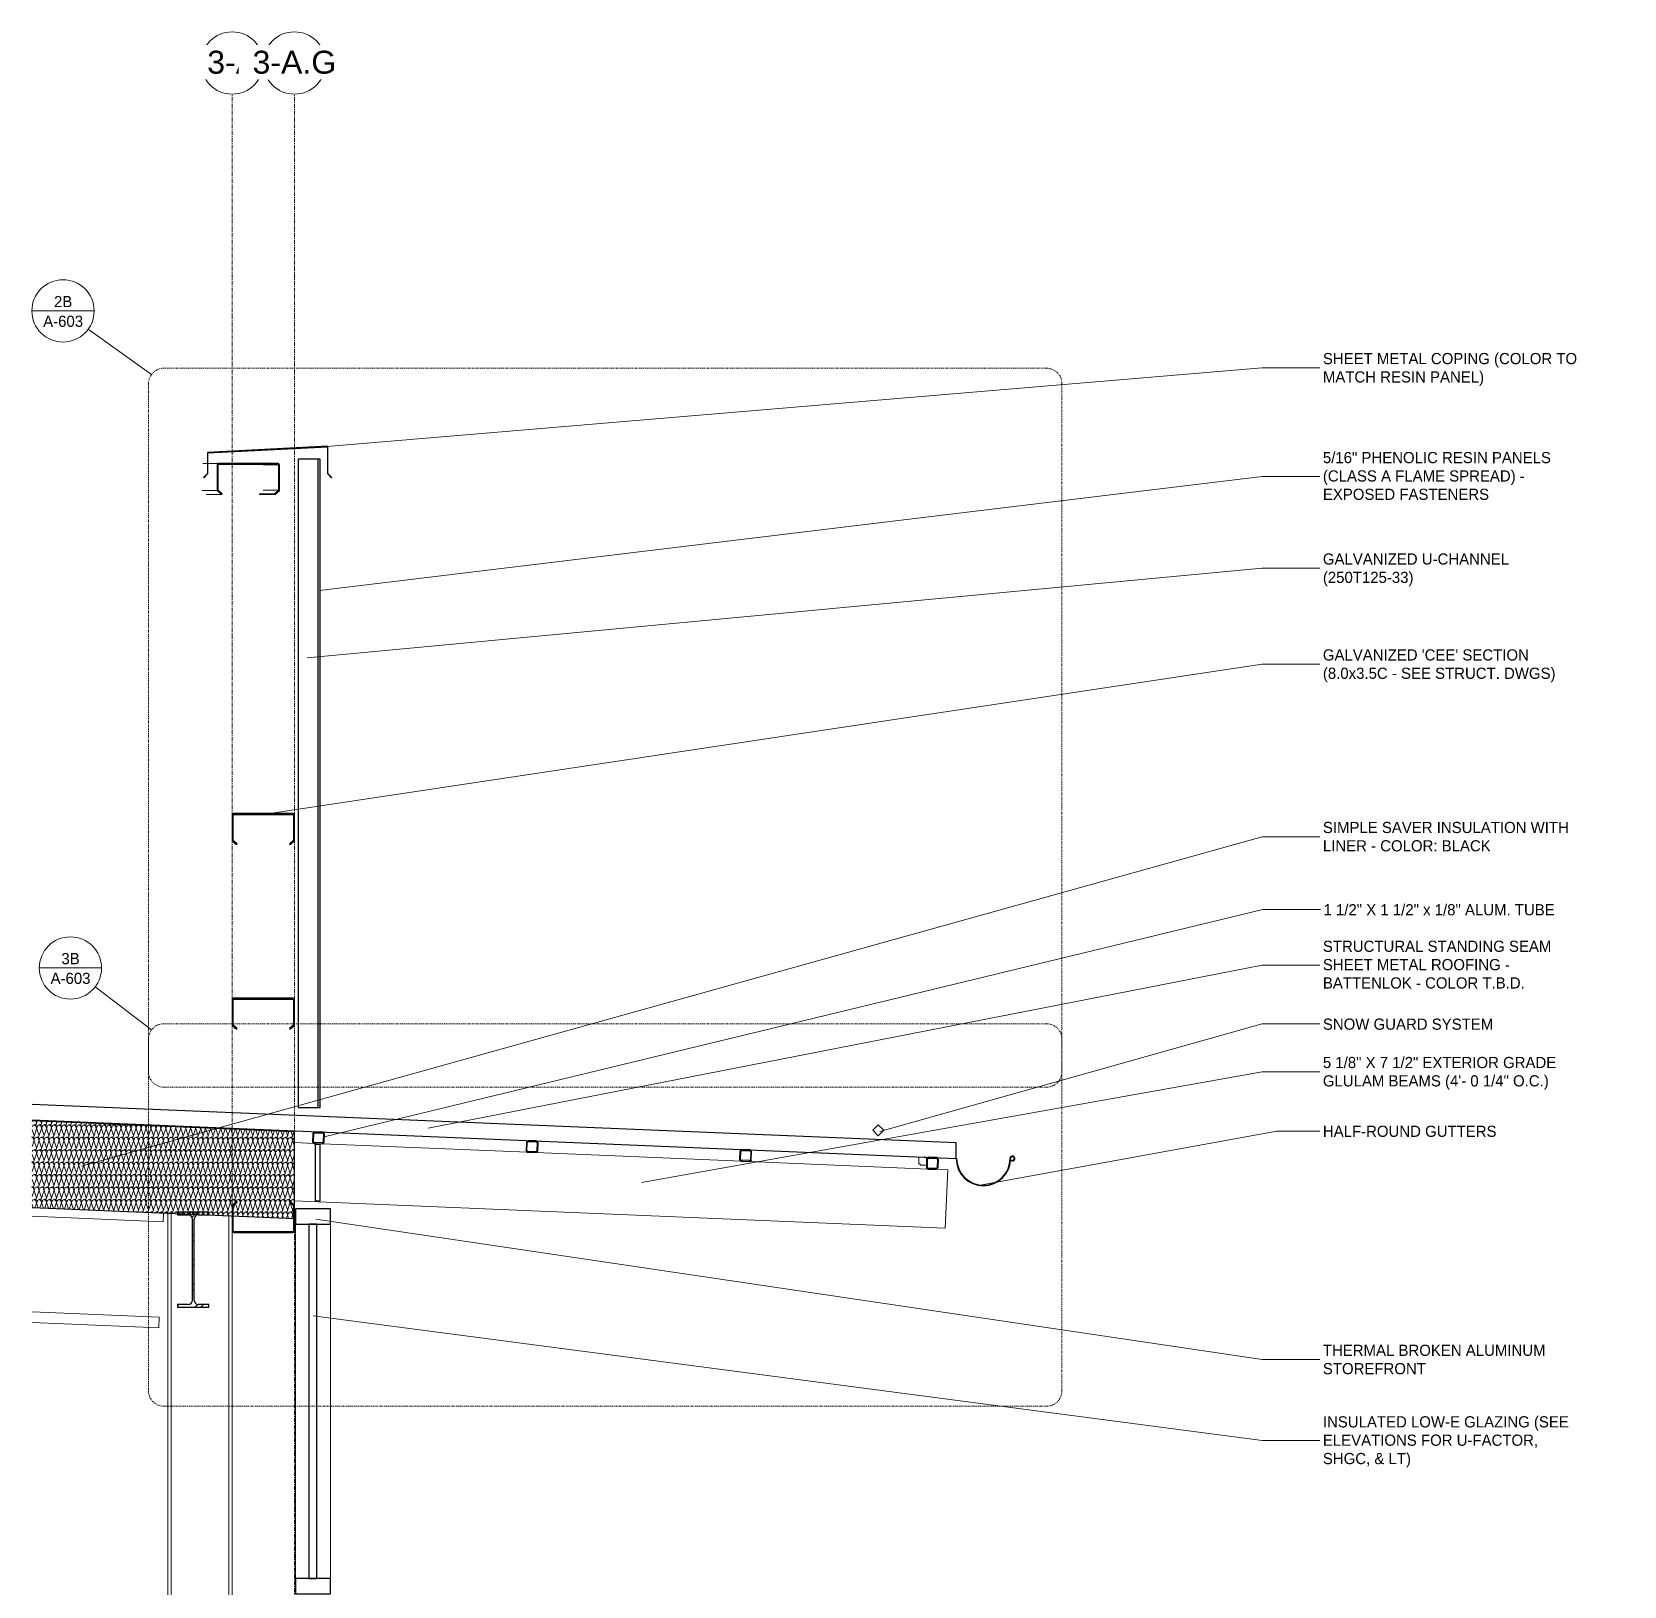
# Model space of a CAD drawing. Header units: inches. Extents: x -22111 to -21580, y -55 to 308.
# Drawn here: x -22095.4 to -21890.7, y 97 to 296.8 of the extents above; entities that cross this region are included whole.
import ezdxf

# ---------------------------------------------------------------- set-up
doc = ezdxf.new("R2010")
doc.units = ezdxf.units.IN
doc.header["$MEASUREMENT"] = 0
doc.linetypes.add('Dash Dot 3_16_', pattern=[0.3125, 0.1875, -0.0625, 0, -0.0625])
doc.linetypes.add('Grid Line 1_2_', pattern=[0.875, 0.5, -0.125, 0.125, -0.125])
for name, color, linetype, lineweight in [('A-ANNO-IDEN', 131, 'Continuous', 9), ('A-ANNO-SYMB', 150, 'Continuous', 9), ('A-CLNG', 13, 'Continuous', 30), ('A-CLNG-PATT', 13, 'Continuous', 70), ('A-GLAZ-CURT', 52, 'Continuous', 30), ('A-GLAZ-CWMG', 51, 'Continuous', 30), ('A-ROOF', 132, 'Continuous', 30), ('A-ROOF-MCUT', 132, 'Continuous', 70), ('A-WALL', 113, 'Continuous', 30), ('E-LITE-EQPM', 33, 'Continuous', 30), ('I-WALL', 2, 'Continuous', 30), ('S-BEAM', 12, 'Continuous', 30), ('S-COLS', 52, 'Continuous', 30), ('S-GRID', 1, 'Continuous', 9), ('S-GRID-IDEN', 1, 'Continuous', 9)]:
    doc.layers.add(name, color=color, linetype=linetype, lineweight=lineweight)
doc.styles.add('Arial_1', font='arial.ttf', dxfattribs={"height": 2.950599})
doc.styles.add('Century Gothic', font='GOTHIC.TTF', dxfattribs={"height": 1.437112})
pattern_1 = [(45, (-26060.736, 71.503), (-1.5839192, 1.5839192), []), (45, (-26060.736, 73.903), (-1.5839192, 1.5839192), [])]

# ---------------------------------------------------------------- blocks, each defined once
blk = doc.blocks.new('W-Wide Flange-Column - B4_C-1389226-Wall Section - One Story - Parapet _ Canopy - Exposed Structure')
at = {"layer": 'S-COLS', "color": 43, "lineweight": 18}
for p, q in [((-22077.89, 144.92), (-22077.89, 0)), ((-22077.46, 144.9), (-22077.46, 0)), ((-22070.07, 144.59), (-22070.07, 0)), ((-22069.64, 142.63), (-22069.64, 0))]:
    blk.add_line(p, q, dxfattribs=at)
blk = doc.blocks.new('W-Wide Flange - 1_-5_-1341919-Wall Section - One Story - Parapet _ Canopy - Exposed Structure')
at = {"layer": 'S-BEAM', "color": 43, "lineweight": 18}
for p, q in [((-22078.5, 143.84), (-22095.34, 144.54)), ((-22078.46, 144.94), (-22078.5, 143.84)), ((-22078.5, 143.84), (-22078.5, 143.84)), ((-22095.34, 132.25), (-22079.01, 131.57)), ((-22079.01, 131.57), (-22079.07, 130.21)), ((-22079.01, 131.57), (-22079.01, 131.57)), ((-22079.07, 130.21), (-22095.34, 130.89))]:
    blk.add_line(p, q, dxfattribs=at)
blk = doc.blocks.new('Girt_C - 8_D-1785278-Wall Section - One Story - Parapet _ Canopy - Exposed Structure')
at = {"layer": 'S-BEAM', "lineweight": 9}
h = blk.add_hatch(dxfattribs=at)
h.set_pattern_fill('FP_2', color=8, style=0, pattern_type=2)
h.set_pattern_definition(pattern_1)
h.paths.add_polyline_path([(-22064.15, 237.31), (-22063.57, 237.8), (-22063.57, 241.11), (-22063.59, 241.18), (-22063.63, 241.24), (-22063.69, 241.28), (-22063.76, 241.3), (-22071.39, 241.3), (-22071.46, 241.28), (-22071.52, 241.24), (-22071.56, 241.18), (-22071.57, 241.11), (-22071.57, 237.8), (-22071, 237.31), (-22070.93, 237.4), (-22071.46, 237.85), (-22071.46, 241.11), (-22071.45, 241.15), (-22071.42, 241.18), (-22071.39, 241.19), (-22063.76, 241.19), (-22063.72, 241.18), (-22063.69, 241.15), (-22063.68, 241.11), (-22063.68, 237.85), (-22064.22, 237.4)], flags=0)
at = {"layer": 'S-BEAM', "color": 43, "lineweight": 18}
for p, q in [((-22072.83, 241.3), (-22073.41, 241.3)), ((-22071.39, 241.3), (-22072.77, 241.3)), ((-22063.68, 241.11), (-22065.66, 241.11)), ((-22073.55, 237.8), (-22071.57, 237.8)), ((-22064.22, 237.4), (-22066.19, 237.4)), ((-22065.66, 237.85), (-22063.68, 237.85)), ((-22071, 237.31), (-22072.97, 237.31)), ((-22064.15, 237.31), (-22066.12, 237.31))]:
    blk.add_line(p, q, dxfattribs=at)
at = {"layer": 'S-BEAM', "color": 7}
for p, q in [((-22071.56, 241.18), (-22071.57, 241.11)), ((-22071.57, 241.11), (-22071.57, 237.8)), ((-22071.52, 241.24), (-22071.56, 241.18)), ((-22071.46, 241.28), (-22071.52, 241.24)), ((-22071.39, 241.3), (-22071.46, 241.28)), ((-22071.46, 237.85), (-22071.46, 241.11)), ((-22063.76, 241.3), (-22071.39, 241.3)), ((-22071.39, 241.19), (-22063.76, 241.19)), ((-22063.68, 241.11), (-22063.68, 237.85)), ((-22063.57, 237.8), (-22063.57, 241.11)), ((-22071.57, 237.8), (-22071, 237.31)), ((-22070.93, 237.4), (-22071.46, 237.85)), ((-22071, 237.31), (-22070.93, 237.4)), ((-22063.68, 237.85), (-22064.22, 237.4)), ((-22064.22, 237.4), (-22064.15, 237.31)), ((-22064.15, 237.31), (-22063.57, 237.8))]:
    blk.add_line(p, q, dxfattribs=at)
at = {"layer": 'S-BEAM', "color": 7, "flags": 128}
for points in [[(-22071.46, 241.11), (-22071.45, 241.15), (-22071.42, 241.18), (-22071.39, 241.19)], [(-22063.57, 241.11), (-22063.59, 241.18), (-22063.63, 241.24), (-22063.69, 241.28), (-22063.76, 241.3)], [(-22063.76, 241.19), (-22063.72, 241.18), (-22063.69, 241.15), (-22063.68, 241.11)]]:
    blk.add_lwpolyline(points, dxfattribs=at)
blk = doc.blocks.new('Girt_C - 8_D-1785279-Wall Section - One Story - Parapet _ Canopy - Exposed Structure')
at = {"layer": 'S-BEAM', "lineweight": 9}
h = blk.add_hatch(dxfattribs=at)
h.set_pattern_fill('FP_2', color=8, style=0, pattern_type=2)
h.set_pattern_definition(pattern_1)
h.paths.add_polyline_path([(-22062.22, 168.57), (-22061.64, 169.05), (-22061.64, 172.37), (-22061.7, 172.5), (-22061.83, 172.55), (-22069.45, 172.55), (-22069.59, 172.5), (-22069.64, 172.37), (-22069.64, 169.05), (-22069.07, 168.57), (-22069, 168.66), (-22069.53, 169.11), (-22069.53, 172.37), (-22069.51, 172.42), (-22069.45, 172.45), (-22061.83, 172.45), (-22061.77, 172.42), (-22061.75, 172.37), (-22061.75, 169.11), (-22062.29, 168.66)], flags=0)
at = {"layer": 'S-BEAM', "color": 7}
for p, q in [((-22069.64, 172.37), (-22069.64, 169.05)), ((-22069.53, 169.11), (-22069.53, 172.37)), ((-22061.83, 172.55), (-22069.45, 172.55)), ((-22069.45, 172.45), (-22061.83, 172.45)), ((-22061.75, 172.37), (-22061.75, 169.11)), ((-22061.64, 169.05), (-22061.64, 172.37)), ((-22069.64, 169.05), (-22069.07, 168.57)), ((-22069, 168.66), (-22069.53, 169.11)), ((-22069.07, 168.57), (-22069, 168.66)), ((-22061.75, 169.11), (-22062.29, 168.66)), ((-22062.29, 168.66), (-22062.22, 168.57)), ((-22062.22, 168.57), (-22061.64, 169.05))]:
    blk.add_line(p, q, dxfattribs=at)
for centre, radius, start, end in [((-22069.45, 172.37), 0.188, 90, 180), ((-22069.45, 172.37), 0.0782, 90, 177.8773), ((-22061.83, 172.37), 0.187, 360, 90), ((-22061.83, 172.37), 0.0782, 3.0424, 90)]:
    blk.add_arc(centre, radius, start, end, dxfattribs=at)
blk = doc.blocks.new('W-Wide Flange - W12X19-1098423-Wall Section - One Story - Parapet _ Canopy - Exposed Structure')
at = {"layer": 'S-BEAM', "lineweight": 9}
h = blk.add_hatch(dxfattribs=at)
h.set_pattern_fill('FP_2', color=8, style=0, pattern_type=2)
h.set_pattern_definition(pattern_1)
h.paths.add_polyline_path([(-22076.65, 132.85), (-22072.64, 132.85), (-22072.64, 133.2), (-22074, 133.2), (-22074.2, 133.24), (-22074.37, 133.36), (-22074.48, 133.53), (-22074.52, 133.73), (-22074.52, 144.18), (-22074.48, 144.38), (-22074.37, 144.55), (-22074.2, 144.66), (-22074, 144.7), (-22072.64, 144.7), (-22072.64, 145.05), (-22076.65, 145.05), (-22076.65, 144.7), (-22075.28, 144.7), (-22075.08, 144.66), (-22074.91, 144.55), (-22074.8, 144.38), (-22074.76, 144.18), (-22074.76, 133.73), (-22074.8, 133.53), (-22074.91, 133.36), (-22075.08, 133.24), (-22075.28, 133.2), (-22076.65, 133.2)], flags=0)
at = {"layer": 'S-BEAM', "color": 7}
for p, q in [((-22072.64, 145.05), (-22076.65, 145.05)), ((-22076.65, 145.05), (-22076.65, 144.7)), ((-22076.65, 144.7), (-22075.28, 144.7)), ((-22074.76, 144.18), (-22074.76, 133.73)), ((-22074.52, 133.73), (-22074.52, 144.18)), ((-22074, 144.7), (-22072.64, 144.7)), ((-22072.64, 144.7), (-22072.64, 145.05)), ((-22075.28, 133.2), (-22076.65, 133.2)), ((-22076.65, 133.2), (-22076.65, 132.85)), ((-22072.64, 133.2), (-22074, 133.2)), ((-22072.64, 132.85), (-22072.64, 133.2)), ((-22076.65, 132.85), (-22072.64, 132.85))]:
    blk.add_line(p, q, dxfattribs=at)
for centre, start, end in [((-22075.28, 144.18), 0, 90), ((-22074, 144.18), 90, 180), ((-22075.28, 133.73), 270, 0), ((-22074, 133.73), 180, 270)]:
    blk.add_arc(centre, 0.525, start, end, dxfattribs=at)
blk = doc.blocks.new('EXTERIOR LED - SUNRISE LED Light Bar-970652-Wall Section - One Story - Parapet _ Canopy - Exposed Structure')
at = {"layer": 'E-LITE-EQPM', "color": 43, "lineweight": 18}
for p, q in [((-21980.4, 152.12), (-21981.4, 152.12)), ((-21981.4, 152.12), (-21981.4, 151.29)), ((-21980.4, 151.12), (-21980.4, 152.12)), ((-21981.4, 151.29), (-21981.23, 151.29)), ((-21981.23, 151.29), (-21981.23, 151.12)), ((-21981.23, 151.12), (-21980.4, 151.12))]:
    blk.add_line(p, q, dxfattribs=at)
blk = doc.blocks.new('System Panel - INSULATED LOW-E GLAZING _SEE ELEVATIONS FOR U-FACTOR_ SHGC_ _ LT_-1142349-Wall Section - One Story - Parapet _ Canopy - Exposed Structure')
at = {"layer": 'A-GLAZ-CURT', "color": 7}
for p, q in [((-22058.77, 143.5), (-22059.77, 143.5)), ((-22059.77, 143.5), (-22059.77, 98)), ((-22058.77, 98), (-22058.77, 143.5)), ((-22059.77, 98), (-22058.77, 98))]:
    blk.add_line(p, q, dxfattribs=at)
at = {"layer": 'A-GLAZ-CURT', "color": 10, "lineweight": 18}
for p, q in [((-22059.77, 143.5), (-22058.77, 143.5)), ((-22059.77, 143.5), (-22059.77, 98)), ((-22058.77, 98), (-22058.77, 143.5)), ((-22059.77, 98), (-22058.77, 98))]:
    blk.add_line(p, q, dxfattribs=at)
blk = doc.blocks.new('Rectangular Mullion - Exterior 2_ x 4_5_-1135305-Wall Section - One Story - Parapet _ Canopy - Exposed Structure')
at = {"layer": 'A-GLAZ-CWMG', "color": 7}
for p, q in [((-22057.02, 98), (-22061.52, 98)), ((-22061.52, 98), (-22061.52, 96)), ((-22057.02, 96), (-22057.02, 98)), ((-22061.52, 96), (-22057.02, 96))]:
    blk.add_line(p, q, dxfattribs=at)
blk = doc.blocks.new('Rectangular Mullion - Exterior 2_ x 4_5_-1135276-Wall Section - One Story - Parapet _ Canopy - Exposed Structure')
at = {"layer": 'A-GLAZ-CWMG', "color": 7}
for p, q in [((-22057.02, 145.5), (-22061.52, 145.5)), ((-22061.52, 145.5), (-22061.52, 143.5)), ((-22057.02, 143.5), (-22057.02, 145.5)), ((-22061.52, 143.5), (-22057.02, 143.5))]:
    blk.add_line(p, q, dxfattribs=at)
blk = doc.blocks.new('Rectangular Mullion - Exterior 2_ x 4_5_-1142344-Wall Section - One Story - Parapet _ Canopy - Exposed Structure')
at = {"layer": 'A-GLAZ-CWMG', "color": 10, "lineweight": 18}
for p, q in [((-22061.52, 143.5), (-22059.77, 143.5)), ((-22059.77, 143.5), (-22058.77, 143.5)), ((-22058.77, 143.5), (-22057.22, 143.5)), ((-22059.77, 98), (-22061.52, 98)), ((-22058.77, 98), (-22059.77, 98)), ((-22057.02, 98), (-22058.77, 98))]:
    blk.add_line(p, q, dxfattribs=at)
at = {"layer": 'A-GLAZ-CWMG', "color": 43, "lineweight": 18}
for p, q in [((-22061.52, 143.5), (-22061.52, 98)), ((-22057.02, 143.5), (-22057.02, 98))]:
    blk.add_line(p, q, dxfattribs=at)
blk = doc.blocks.new('Girt_C - 8_D-1785280-Wall Section - One Story - Parapet _ Canopy - Exposed Structure')
at = {"layer": 'S-BEAM', "lineweight": 9}
h = blk.add_hatch(dxfattribs=at)
h.set_pattern_fill('FP_2', color=8, style=0, pattern_type=2)
h.set_pattern_definition(pattern_1)
h.paths.add_polyline_path([(-22062.22, 192.31), (-22061.64, 192.8), (-22061.64, 196.11), (-22061.7, 196.24), (-22061.83, 196.3), (-22069.45, 196.3), (-22069.59, 196.24), (-22069.64, 196.11), (-22069.64, 192.8), (-22069.07, 192.31), (-22069, 192.4), (-22069.53, 192.85), (-22069.53, 196.11), (-22069.51, 196.17), (-22069.45, 196.19), (-22061.83, 196.19), (-22061.77, 196.17), (-22061.75, 196.11), (-22061.75, 192.85), (-22062.29, 192.4)], flags=0)
at = {"layer": 'S-BEAM', "color": 7}
for p, q in [((-22069.64, 196.11), (-22069.64, 192.8)), ((-22069.53, 192.85), (-22069.53, 196.11)), ((-22061.83, 196.3), (-22069.45, 196.3)), ((-22069.45, 196.19), (-22061.83, 196.19)), ((-22061.75, 196.11), (-22061.75, 192.85)), ((-22061.64, 192.8), (-22061.64, 196.11)), ((-22069.64, 192.8), (-22069.07, 192.31)), ((-22069, 192.4), (-22069.53, 192.85)), ((-22069.07, 192.31), (-22069, 192.4)), ((-22061.75, 192.85), (-22062.29, 192.4)), ((-22062.29, 192.4), (-22062.22, 192.31)), ((-22062.22, 192.31), (-22061.64, 192.8))]:
    blk.add_line(p, q, dxfattribs=at)
for centre, radius, start, end in [((-22069.45, 196.11), 0.188, 90, 180), ((-22069.45, 196.11), 0.0782, 90, 177.8773), ((-22061.83, 196.11), 0.188, 0, 90), ((-22061.83, 196.11), 0.0782, 3.0424, 90)]:
    blk.add_arc(centre, radius, start, end, dxfattribs=at)
blk = doc.blocks.new('Dimension Lumber - 5_5 x 7_5 Glulam-1777808-Wall Section - One Story - Parapet _ Canopy - Exposed Structure')
at = {"layer": 'S-BEAM', "color": 43, "lineweight": 18}
for p, q in [((-22061.62, 154.01), (-22059.1, 153.9)), ((-22058.06, 153.86), (-22031.65, 152.76)), ((-22030.61, 152.71), (-22004.2, 151.61)), ((-22003.16, 151.57), (-21980.2, 150.61)), ((-21979.16, 150.57), (-21977.68, 150.51)), ((-21977.68, 150.51), (-21977.99, 143.01)), ((-22061.62, 146.5), (-21977.99, 143.01))]:
    blk.add_line(p, q, dxfattribs=at)
blk = doc.blocks.new('Girt_C - 8_D-1405486-Wall Section - One Story - Parapet _ Canopy - Exposed Structure')
at = {"layer": 'S-BEAM', "lineweight": 9}
h = blk.add_hatch(dxfattribs=at)
h.set_pattern_fill('FP_2', color=8, style=0, pattern_type=2)
h.set_pattern_definition(pattern_1)
h.paths.add_polyline_path([(-22061.83, 142.44), (-22061.7, 142.49), (-22061.64, 142.63), (-22061.64, 145.94), (-22062.21, 146.42), (-22062.29, 146.34), (-22061.75, 145.89), (-22061.75, 142.62), (-22061.77, 142.57), (-22061.83, 142.55), (-22069.45, 142.55), (-22069.51, 142.57), (-22069.53, 142.62), (-22069.53, 145.89), (-22068.99, 146.34), (-22069.06, 146.42), (-22069.64, 145.94), (-22069.64, 142.63), (-22069.59, 142.49), (-22069.45, 142.44)], flags=0)
at = {"layer": 'S-BEAM', "color": 7}
for p, q in [((-22069.06, 146.42), (-22069.64, 145.94)), ((-22069.64, 145.94), (-22069.64, 142.63)), ((-22069.53, 145.89), (-22068.99, 146.34)), ((-22069.53, 142.62), (-22069.53, 145.89)), ((-22068.99, 146.34), (-22069.06, 146.42)), ((-22062.21, 146.42), (-22062.29, 146.34)), ((-22062.29, 146.34), (-22061.75, 145.89)), ((-22061.64, 145.94), (-22062.21, 146.42)), ((-22061.75, 145.89), (-22061.75, 142.62)), ((-22061.64, 142.63), (-22061.64, 145.94)), ((-22061.83, 142.55), (-22069.45, 142.55)), ((-22069.45, 142.44), (-22061.83, 142.44))]:
    blk.add_line(p, q, dxfattribs=at)
for centre, radius, start, end in [((-22069.45, 142.63), 0.188, 180, 270), ((-22069.45, 142.63), 0.0782, 183.0424, 270), ((-22061.83, 142.63), 0.188, 270, 0), ((-22061.83, 142.63), 0.0782, 270, 357.8773)]:
    blk.add_arc(centre, radius, start, end, dxfattribs=at)
blk = doc.blocks.new('HSS-Hollow Structural Section - HSS1-1_2X1-1_2X1_8 - Obsolete-1396620-Wall Section - One Story - Parapet _ Canopy - Exposed Structure')
at = {"layer": 'S-BEAM', "lineweight": 9}
h = blk.add_hatch(dxfattribs=at)
h.set_pattern_fill('FP_2', color=8, style=0, pattern_type=2)
h.set_pattern_definition(pattern_1)
h.paths.add_polyline_path([(-22058.06, 153.86), (-22057.9, 153.92), (-22057.82, 154.08), (-22057.78, 155.11), (-22057.84, 155.28), (-22058, 155.36), (-22059.04, 155.4), (-22059.2, 155.34), (-22059.28, 155.18), (-22059.32, 154.14), (-22059.26, 153.98), (-22059.1, 153.9)], flags=0)
h.paths.add_polyline_path([(-22058.06, 153.97), (-22059.09, 154.02), (-22059.17, 154.05), (-22059.2, 154.14), (-22059.16, 155.17), (-22059.12, 155.25), (-22059.04, 155.28), (-22058.01, 155.24), (-22057.92, 155.2), (-22057.89, 155.12), (-22057.94, 154.08), (-22057.97, 154)], flags=0)
at = {"layer": 'S-BEAM', "color": 7}
for p, q in [((-22059.28, 155.18), (-22059.32, 154.14)), ((-22059.2, 154.14), (-22059.16, 155.17)), ((-22059.1, 153.9), (-22058.06, 153.86)), ((-22058.06, 153.97), (-22059.09, 154.02)), ((-22058, 155.36), (-22059.04, 155.4)), ((-22059.04, 155.28), (-22058.01, 155.24)), ((-22057.89, 155.12), (-22057.94, 154.08)), ((-22057.82, 154.08), (-22057.78, 155.11))]:
    blk.add_line(p, q, dxfattribs=at)
for centre, radius, start, end in [((-22059.09, 154.13), 0.232, 177.6141, 267.6141), ((-22059.05, 155.17), 0.232, 87.6141, 177.6141), ((-22059.09, 154.13), 0.116, 177.6141, 267.6141), ((-22059.05, 155.17), 0.116, 87.6141, 177.6141), ((-22058.05, 154.09), 0.232, 267.6141, 357.6141), ((-22058.05, 154.09), 0.116, 267.6141, 357.6141), ((-22058.01, 155.12), 0.116, 357.6141, 87.6141), ((-22058.01, 155.12), 0.232, 357.6141, 87.6141)]:
    blk.add_arc(centre, radius, start, end, dxfattribs=at)
blk = doc.blocks.new('HSS-Hollow Structural Section - HSS1-1_2X1-1_2X1_8 - Obsolete-V1-Wall Section - One Story - Parapet _ Canopy - Exposed Structure')
at = {"layer": 'S-BEAM', "lineweight": 9}
h = blk.add_hatch(dxfattribs=at)
h.set_pattern_fill('FP_2', color=8, style=0, pattern_type=2)
h.set_pattern_definition(pattern_1)
h.paths.add_polyline_path([(-22030.61, 152.71), (-22030.45, 152.77), (-22030.37, 152.94), (-22030.33, 153.97), (-22030.39, 154.14), (-22030.55, 154.21), (-22031.59, 154.26), (-22031.75, 154.19), (-22031.83, 154.03), (-22031.87, 153), (-22031.81, 152.83), (-22031.65, 152.76)], flags=0)
h.paths.add_polyline_path([(-22030.61, 152.83), (-22031.64, 152.87), (-22031.72, 152.91), (-22031.75, 152.99), (-22031.71, 154.03), (-22031.67, 154.11), (-22031.59, 154.14), (-22030.56, 154.1), (-22030.47, 154.06), (-22030.44, 153.98), (-22030.49, 152.94), (-22030.52, 152.86)], flags=0)
at = {"layer": 'S-BEAM', "color": 7}
for p, q in [((-22031.83, 154.03), (-22031.87, 153)), ((-22031.75, 152.99), (-22031.71, 154.03)), ((-22030.55, 154.21), (-22031.59, 154.26)), ((-22031.59, 154.14), (-22030.56, 154.1)), ((-22030.44, 153.98), (-22030.49, 152.94)), ((-22030.37, 152.94), (-22030.33, 153.97)), ((-22031.65, 152.76), (-22030.61, 152.71)), ((-22030.61, 152.83), (-22031.64, 152.87))]:
    blk.add_line(p, q, dxfattribs=at)
for centre, radius, start, end in [((-22031.6, 154.02), 0.232, 87.6141, 177.6141), ((-22031.6, 154.02), 0.116, 87.6141, 177.6141), ((-22030.56, 153.98), 0.116, 357.6141, 87.6141), ((-22030.56, 153.98), 0.232, 357.6141, 87.6141), ((-22031.64, 152.99), 0.232, 177.6141, 267.6141), ((-22031.64, 152.99), 0.116, 177.6141, 267.6141), ((-22030.6, 152.95), 0.232, 267.6141, 357.6141), ((-22030.6, 152.95), 0.116, 267.6141, 357.6141)]:
    blk.add_arc(centre, radius, start, end, dxfattribs=at)
blk = doc.blocks.new('HSS-Hollow Structural Section - HSS1-1_2X1-1_2X1_8 - Obsolete-V2-Wall Section - One Story - Parapet _ Canopy - Exposed Structure')
at = {"layer": 'S-BEAM', "lineweight": 9}
h = blk.add_hatch(dxfattribs=at)
h.set_pattern_fill('FP_2', color=8, style=0, pattern_type=2)
h.set_pattern_definition(pattern_1)
h.paths.add_polyline_path([(-22003.16, 151.57), (-22003, 151.63), (-22002.92, 151.79), (-22002.88, 152.83), (-22002.94, 152.99), (-22003.1, 153.07), (-22004.14, 153.11), (-22004.3, 153.05), (-22004.38, 152.89), (-22004.42, 151.85), (-22004.36, 151.69), (-22004.2, 151.61)], flags=0)
h.paths.add_polyline_path([(-22003.16, 151.69), (-22004.19, 151.73), (-22004.27, 151.77), (-22004.3, 151.85), (-22004.26, 152.88), (-22004.22, 152.97), (-22004.14, 153), (-22003.1, 152.95), (-22003.02, 152.92), (-22002.99, 152.83), (-22003.04, 151.8), (-22003.07, 151.72)], flags=0)
at = {"layer": 'S-BEAM', "color": 7}
for p, q in [((-22004.38, 152.89), (-22004.42, 151.85)), ((-22004.3, 151.85), (-22004.26, 152.88)), ((-22004.2, 151.61), (-22003.16, 151.57)), ((-22003.16, 151.69), (-22004.19, 151.73)), ((-22003.1, 153.07), (-22004.14, 153.11)), ((-22004.14, 153), (-22003.1, 152.95)), ((-22002.99, 152.83), (-22003.04, 151.8)), ((-22002.92, 151.79), (-22002.88, 152.83))]:
    blk.add_line(p, q, dxfattribs=at)
for centre, radius, start, end in [((-22004.19, 151.84), 0.232, 177.6141, 267.6141), ((-22004.14, 152.88), 0.232, 87.6141, 177.6141), ((-22004.19, 151.84), 0.116, 177.6141, 267.6141), ((-22004.14, 152.88), 0.116, 87.6141, 177.6141), ((-22003.15, 151.8), 0.116, 267.6141, 357.6141), ((-22003.15, 151.8), 0.232, 267.6141, 357.6141), ((-22003.11, 152.84), 0.232, 357.6141, 87.6141), ((-22003.11, 152.84), 0.116, 357.6141, 87.6141)]:
    blk.add_arc(centre, radius, start, end, dxfattribs=at)
blk = doc.blocks.new('HSS-Hollow Structural Section - HSS1-1_2X1-1_2X1_8 - Obsolete-1672945-Wall Section - One Story - Parapet _ Canopy - Exposed Structure')
at = {"layer": 'S-BEAM', "lineweight": 9}
h = blk.add_hatch(dxfattribs=at)
h.set_pattern_fill('FP_2', color=8, style=0, pattern_type=2)
h.set_pattern_definition(pattern_1)
h.paths.add_polyline_path([(-21979.16, 150.57), (-21979, 150.63), (-21978.92, 150.79), (-21978.88, 151.83), (-21978.94, 151.99), (-21979.1, 152.07), (-21980.13, 152.11), (-21980.3, 152.05), (-21980.38, 151.89), (-21980.4, 151.29), (-21980.4, 151.12), (-21980.41, 151.12), (-21980.42, 150.85), (-21980.36, 150.69), (-21980.2, 150.61)], flags=0)
h.paths.add_polyline_path([(-21979.16, 150.69), (-21980.19, 150.73), (-21980.27, 150.77), (-21980.3, 150.85), (-21980.26, 151.88), (-21980.22, 151.97), (-21980.14, 152), (-21979.1, 151.95), (-21979.02, 151.92), (-21978.99, 151.83), (-21979.04, 150.8), (-21979.07, 150.72)], flags=0)
at = {"layer": 'S-BEAM', "color": 7}
for p, q in [((-21980.38, 151.89), (-21980.4, 151.37)), ((-21980.3, 150.85), (-21980.26, 151.88)), ((-21980.14, 152), (-21979.1, 151.95)), ((-21979.1, 152.07), (-21980.13, 152.11)), ((-21978.99, 151.83), (-21979.04, 150.8)), ((-21978.92, 150.79), (-21978.88, 151.83)), ((-21980.41, 151.12), (-21980.42, 150.85)), ((-21980.2, 150.61), (-21979.16, 150.57)), ((-21979.16, 150.69), (-21980.19, 150.73))]:
    blk.add_line(p, q, dxfattribs=at)
for centre, radius, start, end in [((-21980.14, 151.88), 0.232, 87.6141, 177.6141), ((-21980.14, 151.88), 0.116, 87.6141, 177.6141), ((-21979.11, 151.84), 0.232, 357.6141, 87.6141), ((-21979.11, 151.84), 0.116, 357.6141, 87.6141), ((-21980.19, 150.84), 0.232, 177.6141, 267.6141), ((-21980.19, 150.84), 0.116, 177.6141, 267.6141), ((-21979.15, 150.8), 0.116, 267.6141, 357.6141), ((-21979.15, 150.8), 0.232, 267.6141, 357.6141)]:
    blk.add_arc(centre, radius, start, end, dxfattribs=at)
blk = doc.blocks.new('Roofs 6 - Roofs 1-1983647-Wall Section - One Story - Parapet _ Canopy - Exposed Structure')
at = {"layer": 'A-ROOF', "color": 7}
for p, q in [((-21986.6, 156.3), (-21987.3, 155.59)), ((-21987.3, 155.59), (-21986.6, 154.88)), ((-21985.89, 155.59), (-21986.6, 156.3)), ((-21986.6, 154.88), (-21985.89, 155.59))]:
    blk.add_line(p, q, dxfattribs=at)
blk = doc.blocks.new('Grid - Grid Head - Circle-14747-Wall Section - One Story - Parapet _ Canopy - Exposed Structure')
at = {"layer": 'S-GRID-IDEN'}
blk.add_circle((-22069.64, 292.75), 4, dxfattribs=at)
blk = doc.blocks.new('Section - Callout Head-19020-Wall Section - One Story - Parapet _ Canopy - Exposed Structure')
at = {"layer": 'A-ANNO-SYMB'}
blk.add_line((-22095.38, 260.89), (-22087.38, 260.89), dxfattribs=at)
for start, end in [(0, 180), (180, 360)]:
    blk.add_arc((-22091.38, 260.89), 4, start, end, dxfattribs=at)

msp = doc.modelspace()

# ---------------------------------------------------------------- hatches: boundary and pattern name
at = {"layer": 'A-CLNG-PATT', "lineweight": 9}
h = msp.add_hatch(dxfattribs=at)
h.set_pattern_fill('FP_3', color=8, style=0, pattern_type=2)
h.set_pattern_definition([(161.57, (-26060.656, 71.583), (-0.639728796, 0.000260972), [0, -4.554, 0.506, 0]), (18.43, (-26060.816, 71.583), (-0.639728796, -0.000260972), [0, -4.554, 0.506, 0]), (108.43, (-26060.656, 71.583), (0.320200546, -1.599823931), [1.518, -3.542]), (71.57, (-26060.816, 71.583), (0.320200546, 1.599823931), [1.518, -3.542])])
h.paths.add_polyline_path([(-22061.6196, 144.24209), (-22061.6196, 155.37674), (-22095.34474, 156.78196), (-22095.34474, 145.6473), (-22076.2799, 144.85293)], flags=0)

# ---------------------------------------------------------------- linework, layer by layer
at = {"layer": 'A-ANNO-IDEN', "color": 153}
for p, q in [((-22058.4784, 243.39329), (-21937.25645, 253.5688)), ((-21937.25645, 253.5688), (-21929.46533, 253.5688)), ((-22058.40519, 224.9504), (-21937.25645, 239.62937)), ((-21937.25645, 239.62937), (-21929.46533, 239.62937)), ((-22059.99566, 216.29472), (-21937.25645, 227.81097)), ((-21937.25645, 227.81097), (-21929.46533, 227.81097)), ((-22065.09856, 196.23432), (-21937.25645, 215.48472)), ((-21937.25645, 215.48472), (-21929.46533, 215.48472)), ((-22088.9941, 150.97035), (-21937.25645, 193.30999)), ((-21937.25645, 193.30999), (-21929.46533, 193.30999)), ((-22057.82343, 154.75209), (-21937.17498, 183.94801)), ((-21937.17498, 183.94801), (-21929.38386, 183.94801)), ((-22044.45957, 155.87669), (-21937.25645, 176.82742)), ((-21937.25645, 176.82742), (-21929.46533, 176.82742)), ((-21986.40576, 155.41216), (-21937.25645, 169.24608)), ((-21937.25645, 169.24608), (-21929.46533, 169.24608)), ((-22017.04886, 148.88078), (-21937.25645, 163.10221)), ((-21937.25645, 163.10221), (-21929.46533, 163.10221)), ((-21973.49268, 148.54118), (-21935.36665, 155.47866)), ((-21935.36665, 155.47866), (-21929.46533, 155.47866)), ((-22058.89948, 144.14627), (-21937.25645, 126.11553)), ((-22059.23366, 131.73478), (-21937.25645, 115.70752)), ((-21937.25645, 126.11553), (-21929.46533, 126.11553)), ((-21937.25645, 115.70752), (-21929.46533, 115.70752))]:
    msp.add_line(p, q, dxfattribs=at)
at = {"layer": 'A-ANNO-SYMB'}
for p, q in [((-22080.02131, 252.70268), (-22088.13915, 258.55462)), ((-22079.98962, 168.49108), (-22087.2518, 174.02571))]:
    msp.add_line(p, q, dxfattribs=at)
at = {"layer": 'A-ANNO-SYMB', "linetype": 'Dash Dot 3_16_'}
for p, q in [((-21965.00323, 253.53313), (-22078.39892, 253.53313)), ((-22080.39892, 251.53313), (-22080.39892, 163.12143)), ((-21963.00323, 163.12143), (-21963.00323, 251.53313)), ((-21965.00323, 169.27879), (-22078.39892, 169.27879)), ((-22080.39892, 167.27879), (-22080.39892, 122.12143)), ((-21963.00323, 122.12143), (-21963.00323, 167.27879)), ((-22078.39892, 161.12143), (-21965.00323, 161.12143)), ((-22078.39892, 120.12143), (-21965.00323, 120.12143))]:
    msp.add_line(p, q, dxfattribs=at)
for centre, start, end in [((-22078.39892, 251.53313), 90, 180), ((-21965.00323, 251.53313), 0, 90), ((-22078.39892, 167.27879), 90, 180), ((-21965.00323, 167.27879), 0, 90), ((-22078.39892, 163.12143), 180, 270), ((-21965.00323, 163.12143), 270, 0), ((-22078.39892, 122.12143), 180, 270), ((-21965.00323, 122.12143), 270, 0)]:
    msp.add_arc(centre, 2, start, end, dxfattribs=at)
at = {"layer": 'A-CLNG', "color": 7}
for p, q in [((-22061.6196, 155.37674), (-22095.34474, 156.78196)), ((-22061.6196, 144.24209), (-22061.6196, 155.37674)), ((-22095.34474, 145.6473), (-22061.6196, 144.24209))]:
    msp.add_line(p, q, dxfattribs=at)
at = {"layer": 'A-ROOF', "color": 7}
for p, q in [((-21976.59556, 153.96602), (-22095.34474, 158.9139)), ((-22095.34474, 156.91216), (-21976.59556, 151.96428)), ((-21976.59556, 151.96428), (-21976.59556, 153.96602))]:
    msp.add_line(p, q, dxfattribs=at)
at = {"layer": 'A-ROOF-MCUT', "color": 7, "lineweight": 30}
for p, q in [((-21976.53306, 151.96428), (-21976.59556, 151.96428)), ((-21969.49518, 151.76734), (-21969.53982, 151.7227))]:
    msp.add_line(p, q, dxfattribs=at)
for centre, radius, start, end in [((-21973.09556, 151.96428), 3.5, 180, 360), ((-21973.09556, 151.96428), 3.4375, 180, 0), ((-21969.35215, 151.96428), 0.3059, 232.1590092, 180), ((-21969.35215, 151.96428), 0.2434, 234.0109671, 180)]:
    msp.add_arc(centre, radius, start, end, dxfattribs=at)
at = {"layer": 'A-WALL', "color": 7}
for p, q in [((-22057.32773, 243.5), (-22072.82773, 242.68768)), ((-22072.82773, 242.68768), (-22072.82773, 240)), ((-22072.76523, 242.62837), (-22057.39023, 243.43414)), ((-22072.76523, 239.97411), (-22072.76523, 242.62837)), ((-22058.32773, 241.83088), (-22061.14023, 241.83088)), ((-22061.14023, 241.83088), (-22061.14023, 158.5)), ((-22058.64023, 241.83088), (-22058.64023, 158.5)), ((-22058.32773, 158.5), (-22058.32773, 241.83088)), ((-22057.39023, 243.43414), (-22057.39023, 239.97411)), ((-22057.32773, 240), (-22057.32773, 243.5)), ((-22072.82773, 240), (-22073.32773, 239.5)), ((-22073.32773, 239.5), (-22073.28353, 239.45581)), ((-22073.28353, 239.45581), (-22072.76523, 239.97411)), ((-22057.39023, 239.97411), (-22056.87192, 239.45581)), ((-22056.82773, 239.5), (-22057.32773, 240)), ((-22056.87192, 239.45581), (-22056.82773, 239.5)), ((-22061.14023, 158.5), (-22058.32773, 158.5))]:
    msp.add_line(p, q, dxfattribs=at)
at = {"layer": 'I-WALL', "color": 7}
for p, q in [((-22058.32773, 153.75), (-22058.95273, 153.75)), ((-22058.95273, 153.75), (-22058.95273, 146.5)), ((-22058.32773, 146.5), (-22058.32773, 153.75)), ((-22058.95273, 146.5), (-22058.32773, 146.5))]:
    msp.add_line(p, q, dxfattribs=at)
at = {"layer": 'S-GRID', "linetype": 'Grid Line 1_2_'}
for p, q in [((-22069.64023, -50.759), (-22069.64023, 288.75322)), ((-22061.64023, -50.759), (-22061.64023, 288.75322))]:
    msp.add_line(p, q, dxfattribs=at)

# ---------------------------------------------------------------- block references
at = {"layer": 'A-ANNO-SYMB'}
for p in [(0, 0), (0.95073, -84.4434)]:
    msp.add_blockref('Section - Callout Head-19020-Wall Section - One Story - Parapet _ Canopy - Exposed Structure', p, dxfattribs=at)
at = {"layer": 'A-GLAZ-CURT', "color": 10, "lineweight": 18}
msp.add_blockref('System Panel - INSULATED LOW-E GLAZING _SEE ELEVATIONS FOR U-FACTOR_ SHGC_ _ LT_-1142349-Wall Section - One Story - Parapet _ Canopy - Exposed Structure', (0, 0), dxfattribs=at)
at = {"layer": 'A-GLAZ-CWMG', "color": 43, "lineweight": 18}
for name in ['Rectangular Mullion - Exterior 2_ x 4_5_-1135276-Wall Section - One Story - Parapet _ Canopy - Exposed Structure', 'Rectangular Mullion - Exterior 2_ x 4_5_-1142344-Wall Section - One Story - Parapet _ Canopy - Exposed Structure', 'Rectangular Mullion - Exterior 2_ x 4_5_-1135305-Wall Section - One Story - Parapet _ Canopy - Exposed Structure']:
    msp.add_blockref(name, (0, 0), dxfattribs=at)
at = {"layer": 'A-ROOF', "color": 43, "lineweight": 18}
msp.add_blockref('Roofs 6 - Roofs 1-1983647-Wall Section - One Story - Parapet _ Canopy - Exposed Structure', (0, 0), dxfattribs=at)
at = {"layer": 'E-LITE-EQPM', "color": 43, "lineweight": 18}
msp.add_blockref('EXTERIOR LED - SUNRISE LED Light Bar-970652-Wall Section - One Story - Parapet _ Canopy - Exposed Structure', (0, 0), dxfattribs=at)
at = {"layer": 'S-BEAM', "color": 43, "lineweight": 18}
for name in ['Girt_C - 8_D-1785278-Wall Section - One Story - Parapet _ Canopy - Exposed Structure', 'Girt_C - 8_D-1785280-Wall Section - One Story - Parapet _ Canopy - Exposed Structure', 'Girt_C - 8_D-1785279-Wall Section - One Story - Parapet _ Canopy - Exposed Structure', 'Dimension Lumber - 5_5 x 7_5 Glulam-1777808-Wall Section - One Story - Parapet _ Canopy - Exposed Structure', 'Girt_C - 8_D-1405486-Wall Section - One Story - Parapet _ Canopy - Exposed Structure', 'W-Wide Flange - 1_-5_-1341919-Wall Section - One Story - Parapet _ Canopy - Exposed Structure', 'W-Wide Flange - W12X19-1098423-Wall Section - One Story - Parapet _ Canopy - Exposed Structure']:
    msp.add_blockref(name, (0, 0), dxfattribs=at)
at = {"layer": 'S-BEAM', "color": 7}
for name in ['HSS-Hollow Structural Section - HSS1-1_2X1-1_2X1_8 - Obsolete-1396620-Wall Section - One Story - Parapet _ Canopy - Exposed Structure', 'HSS-Hollow Structural Section - HSS1-1_2X1-1_2X1_8 - Obsolete-V1-Wall Section - One Story - Parapet _ Canopy - Exposed Structure', 'HSS-Hollow Structural Section - HSS1-1_2X1-1_2X1_8 - Obsolete-V2-Wall Section - One Story - Parapet _ Canopy - Exposed Structure', 'HSS-Hollow Structural Section - HSS1-1_2X1-1_2X1_8 - Obsolete-1672945-Wall Section - One Story - Parapet _ Canopy - Exposed Structure']:
    msp.add_blockref(name, (0, 0), dxfattribs=at)
at = {"layer": 'S-COLS', "color": 43, "lineweight": 18}
msp.add_blockref('W-Wide Flange-Column - B4_C-1389226-Wall Section - One Story - Parapet _ Canopy - Exposed Structure', (0, 0), dxfattribs=at)
at = {"layer": 'S-GRID-IDEN'}
msp.add_blockref('Grid - Grid Head - Circle-14747-Wall Section - One Story - Parapet _ Canopy - Exposed Structure', (0, 0), dxfattribs=at)

# ---------------------------------------------------------------- texts
at = {"layer": 'A-ANNO-SYMB', "char_height": 1.437112, "attachment_point": 2, "line_spacing_factor": 0.984117, "style": 'Century Gothic'}
for s, insert, width in [('2B', (-22091.36087, 262.80882), 2.664), ('A-603', (-22091.36087, 260.27678), 6.48), ('3B', (-22090.41013, 178.36542), 2.664), ('A-603', (-22090.41013, 175.83338), 6.48)]:
    msp.add_mtext(s, dxfattribs=dict(at, insert=insert, width=width))

# ---------------------------------------------------------------- next in the draw order: texts
at = {"layer": 'A-ANNO-IDEN', "char_height": 1.4371118, "attachment_point": 1, "line_spacing_factor": 0.984117, "style": 'Century Gothic', "bg_fill": 3, "box_fill_scale": 1.25, "bg_fill_color": 0, "bg_fill_transparency": 0}
for s, insert, width in [('SHEET METAL COPING (COLOR TO\\PMATCH RESIN PANEL)', (-21929.46533, 255.4821), 38.358), ('5/16" PHENOLIC RESIN PANELS\\P(CLASS A FLAME SPREAD) -\\PEXPOSED FASTENERS', (-21929.46533, 242.75696), 33.93), ('GALVANIZED U-CHANNEL\\P(250T125-33)', (-21929.46533, 229.72427), 28.854), ("GALVANIZED 'CEE' SECTION\\P(8.0x3.5C - SEE STRUCT. DWGS)", (-21929.46533, 217.39802), 34.218), ('SIMPLE SAVER INSULATION WITH\\PLINER - COLOR: BLACK', (-21929.46533, 195.22329), 35.55), ('1 1/2" X 1 1/2" x 1/8" ALUM. TUBE', (-21929.38386, 184.64702), 35.874), ('STRUCTURAL STANDING SEAM\\PSHEET METAL ROOFING -\\PBATTENLOK - COLOR T.B.D.', (-21929.46533, 179.95501), 33.354), ('SNOW GUARD SYSTEM', (-21929.46533, 169.9451), 25.2), ('5 1/8" X 7 1/2" EXTERIOR GRADE\\PGLULAM BEAMS (4\'- 0 1/4" O.C.)', (-21929.46533, 165.01552), 35.892), ('HALF-ROUND GUTTERS', (-21929.46533, 156.17767), 24.984), ('THERMAL BROKEN ALUMINUM\\PSTOREFRONT', (-21929.46533, 128.02884), 33.516), ('INSULATED LOW-E GLAZING (SEE\\PELEVATIONS FOR U-FACTOR,\\PSHGC, & LT)', (-21929.46533, 118.8351), 36.162)]:
    msp.add_mtext(s, dxfattribs=dict(at, insert=insert, width=width))
at = {"layer": 'S-GRID-IDEN', "insert": (-22069.64099, 294.32603), "char_height": 2.950599, "width": 7.632, "attachment_point": 2, "line_spacing_factor": 0.938532, "style": 'Arial_1', "bg_fill": 3, "box_fill_scale": 1.25, "bg_fill_color": 0, "bg_fill_transparency": 0}
msp.add_mtext('3-A', dxfattribs=at)

# ---------------------------------------------------------------- next in the draw order: block references
at = {"layer": 'S-GRID-IDEN'}
msp.add_blockref('Grid - Grid Head - Circle-14747-Wall Section - One Story - Parapet _ Canopy - Exposed Structure', (8, 0), dxfattribs=at)

# ---------------------------------------------------------------- next in the draw order: texts
at = {"layer": 'S-GRID-IDEN', "insert": (-22061.64099, 294.32603), "char_height": 2.950599, "width": 12.816, "attachment_point": 2, "line_spacing_factor": 0.938532, "style": 'Arial_1', "bg_fill": 3, "box_fill_scale": 1.25, "bg_fill_color": 0, "bg_fill_transparency": 0}
msp.add_mtext('3-A.G', dxfattribs=at)

doc.saveas('drawing.dxf')
